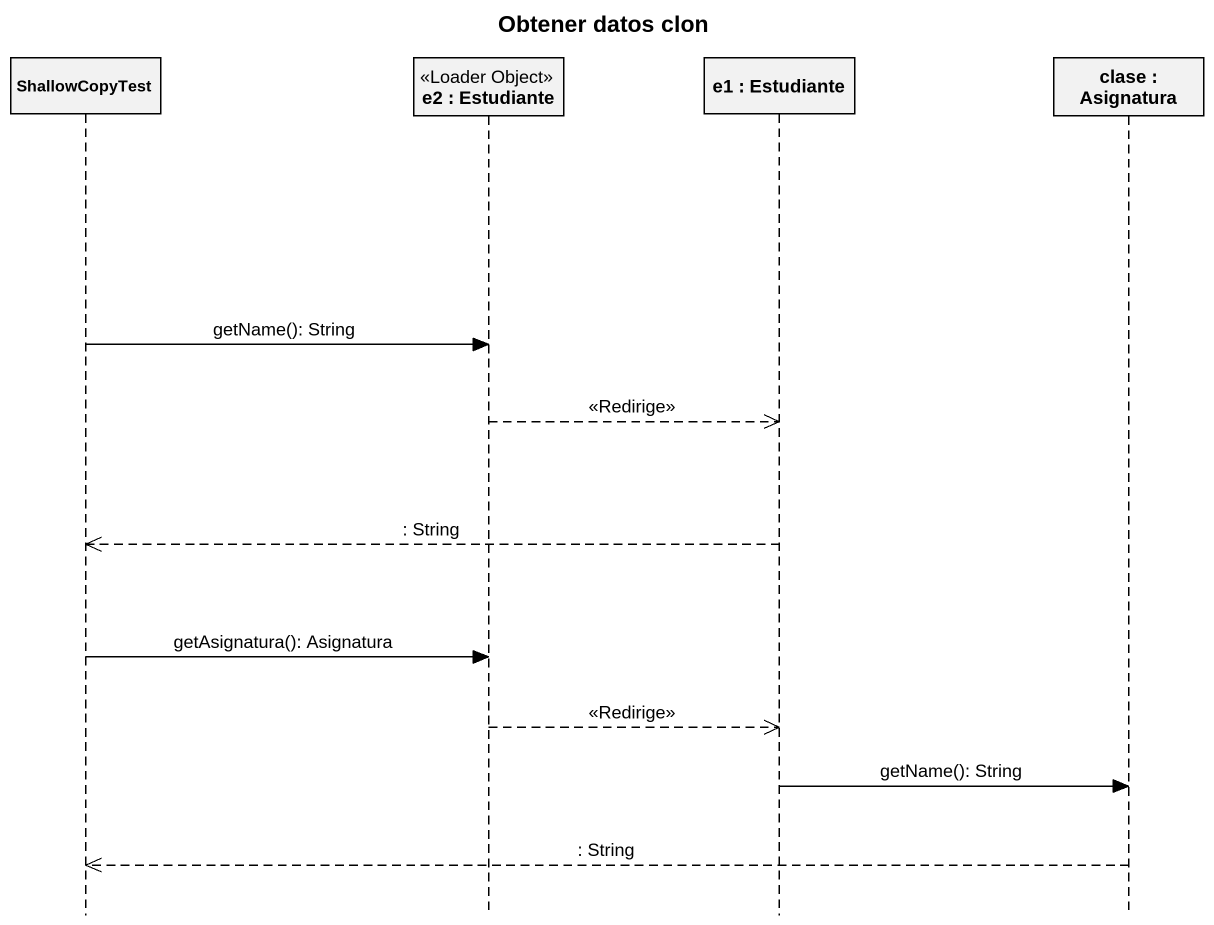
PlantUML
@startuml
title Obtener datos clon
hide footbox
participant ShallowCopyTest
participant "e2 : Estudiante" as e2 <<Loader Object>>
participant "e1 : Estudiante" as e1
participant "clase : Asignatura" as clase

ShallowCopyTest -> e2 : getName(): String
e2 -->> e1 : <<Redirige>>
e1 -->> ShallowCopyTest : : String
ShallowCopyTest -> e2 : getAsignatura(): Asignatura
e2 -->> e1 : <<Redirige>>
e1 -> clase : getName(): String
clase -->> ShallowCopyTest : : String
@enduml
